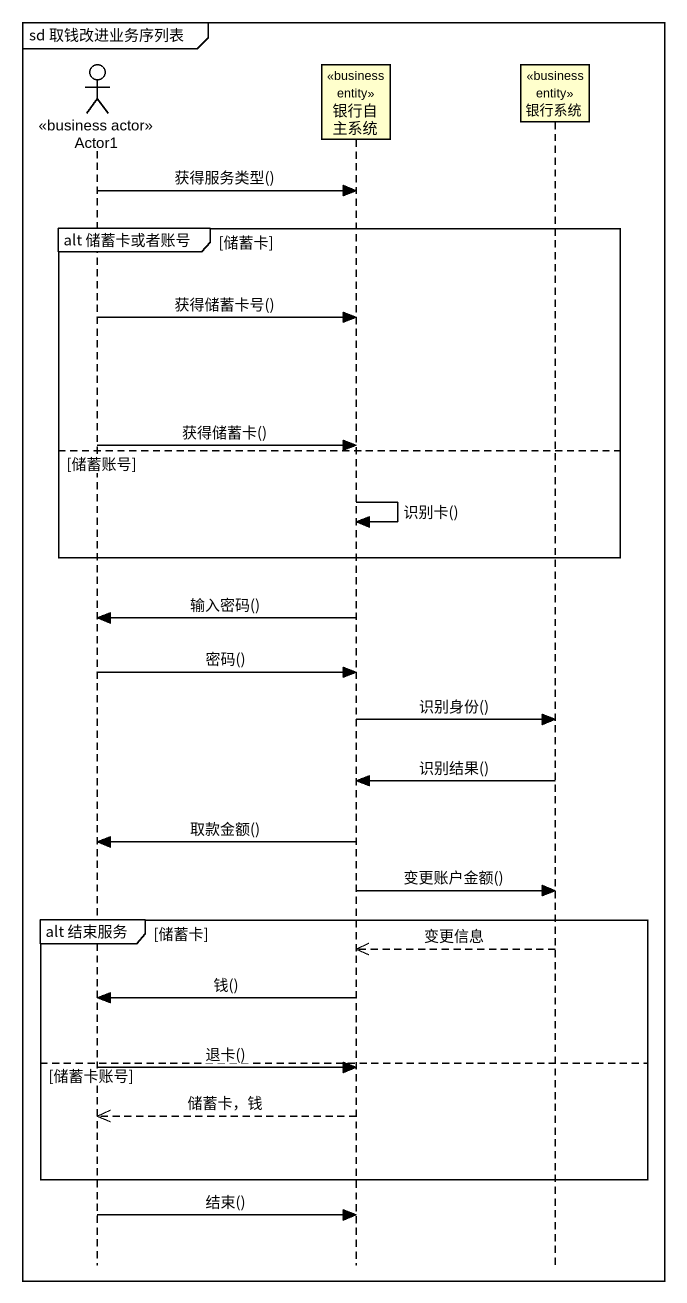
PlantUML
@startuml
mainframe sd 取钱改进业务序列表
hide footbox
actor Actor1 <<business actor>>
participant 银行自主系统 <<business entity>>
participant 银行系统 <<business entity>>

Actor1 -> 银行自主系统 : 获得服务类型()
group alt 储蓄卡或者账号 [储蓄卡]
  Actor1 -> 银行自主系统 : 获得储蓄卡号()
  Actor1 -> 银行自主系统 : 获得储蓄卡()
else 储蓄账号
  银行自主系统 -> 银行自主系统 : 识别卡()
end
银行自主系统 -> Actor1 : 输入密码()
Actor1 -> 银行自主系统 : 密码()
银行自主系统 -> 银行系统 : 识别身份()
银行系统 -> 银行自主系统 : 识别结果()
银行自主系统 -> Actor1 : 取款金额()
银行自主系统 -> 银行系统 : 变更账户金额()
group alt 结束服务 [储蓄卡]
  银行系统 -->> 银行自主系统 : 变更信息
  银行自主系统 -> Actor1 : 钱()
else 储蓄卡账号
  Actor1 -> 银行自主系统 : 退卡()
  银行自主系统 -->> Actor1 : 储蓄卡，钱
end
Actor1 -> 银行自主系统 : 结束()
@enduml
